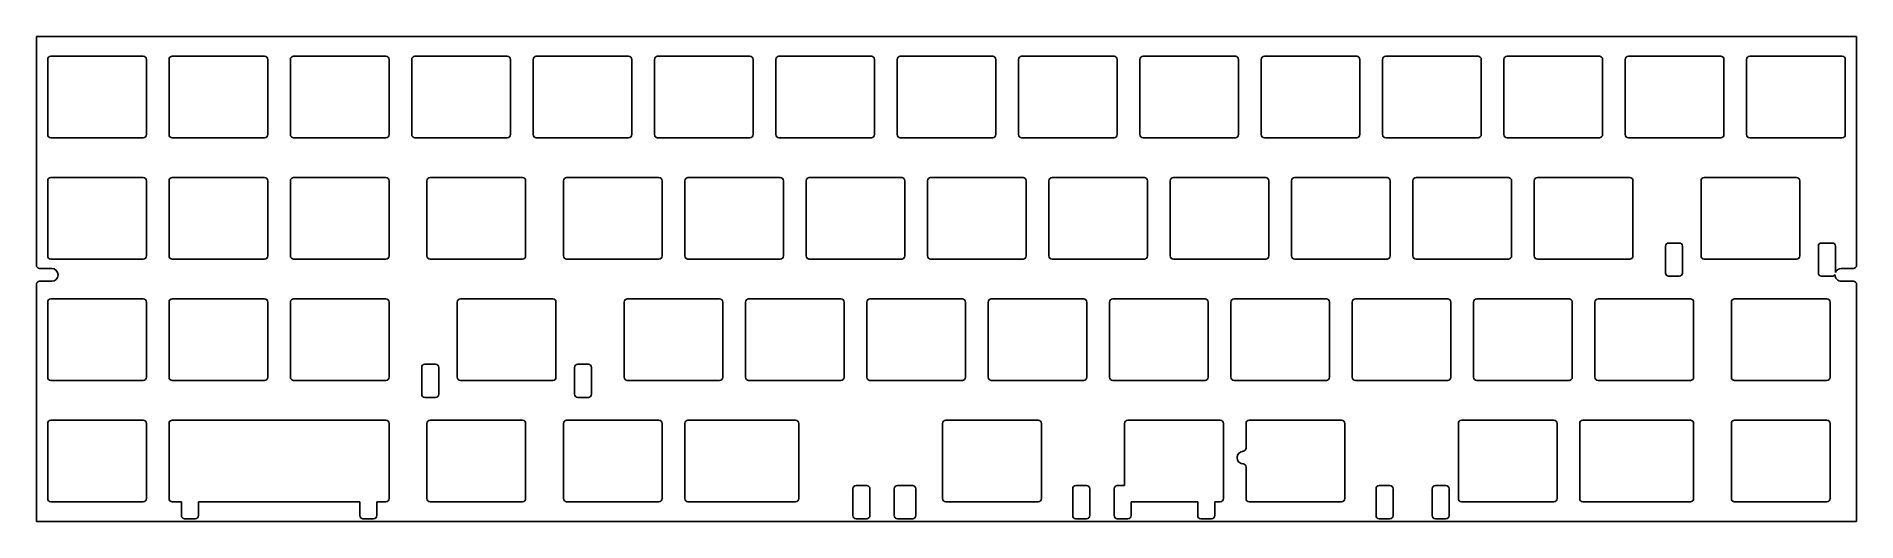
# Model space of a CAD drawing. Header units: millimetres. Extents: x -143 to 143, y -38 to 38.
import ezdxf

# ---------------------------------------------------------------- set-up
doc = ezdxf.new("R2010")
doc.units = ezdxf.units.MM
doc.layers.add('CUTOUTS', color=1, linetype='CONTINUOUS')
doc.layers.add('PERIMETER', color=5, linetype='CONTINUOUS')

msp = doc.modelspace()

# ---------------------------------------------------------------- linework, layer by layer
at = {"layer": 'CUTOUTS'}
for p, q in [((-141.1, 22.675), (-141.1, 34.475)), ((-140.6, 34.975), (-126.1, 34.975)), ((-125.6, 34.475), (-125.6, 22.675)), ((-122.05, 22.675), (-122.05, 34.475)), ((-121.55, 34.975), (-107.05, 34.975)), ((-106.55, 34.475), (-106.55, 22.675)), ((-103, 22.675), (-103, 34.475)), ((-102.5, 34.975), (-88, 34.975)), ((-87.5, 34.475), (-87.5, 22.675)), ((-83.95, 22.675), (-83.95, 34.475)), ((-83.45, 34.975), (-68.95, 34.975)), ((-68.45, 34.475), (-68.45, 22.675)), ((-64.9, 22.675), (-64.9, 34.475)), ((-64.4, 34.975), (-49.9, 34.975)), ((-49.4, 34.475), (-49.4, 22.675)), ((-45.85, 22.675), (-45.85, 34.475)), ((-45.35, 34.975), (-30.85, 34.975)), ((-30.35, 34.475), (-30.35, 22.675)), ((-26.8, 22.675), (-26.8, 34.475)), ((-26.3, 34.975), (-11.8, 34.975)), ((-11.3, 34.475), (-11.3, 22.675)), ((-7.75, 22.675), (-7.75, 34.475)), ((-7.25, 34.975), (7.25, 34.975)), ((7.75, 34.475), (7.75, 22.675)), ((11.3, 22.675), (11.3, 34.475)), ((11.8, 34.975), (26.3, 34.975)), ((26.8, 34.475), (26.8, 22.675)), ((30.35, 22.675), (30.35, 34.475)), ((30.85, 34.975), (45.35, 34.975)), ((45.85, 34.475), (45.85, 22.675)), ((49.4, 22.675), (49.4, 34.475)), ((49.9, 34.975), (64.4, 34.975)), ((64.9, 34.475), (64.9, 22.675)), ((68.45, 22.675), (68.45, 34.475)), ((68.95, 34.975), (83.45, 34.975)), ((83.95, 34.475), (83.95, 22.675)), ((87.5, 22.675), (87.5, 34.475)), ((88, 34.975), (102.5, 34.975)), ((103, 34.475), (103, 22.675)), ((106.55, 22.675), (106.55, 34.475)), ((107.05, 34.975), (121.55, 34.975)), ((122.05, 34.475), (122.05, 22.675)), ((125.6, 22.675), (125.6, 34.475)), ((126.1, 34.975), (140.6, 34.975)), ((141.1, 34.475), (141.1, 22.675)), ((-126.1, 22.175), (-140.6, 22.175)), ((-107.05, 22.175), (-121.55, 22.175)), ((-88, 22.175), (-102.5, 22.175)), ((-68.95, 22.175), (-83.45, 22.175)), ((-49.9, 22.175), (-64.4, 22.175)), ((-30.85, 22.175), (-45.35, 22.175)), ((-11.8, 22.175), (-26.3, 22.175)), ((7.25, 22.175), (-7.25, 22.175)), ((26.3, 22.175), (11.8, 22.175)), ((45.35, 22.175), (30.85, 22.175)), ((64.4, 22.175), (49.9, 22.175)), ((83.45, 22.175), (68.95, 22.175)), ((102.5, 22.175), (88, 22.175)), ((121.55, 22.175), (107.05, 22.175)), ((140.6, 22.175), (126.1, 22.175)), ((-141.1, 3.625), (-141.1, 15.425)), ((-140.6, 15.925), (-126.1, 15.925)), ((-125.6, 15.425), (-125.6, 3.625)), ((-122.05, 3.625), (-122.05, 15.425)), ((-121.55, 15.925), (-107.05, 15.925)), ((-106.55, 15.425), (-106.55, 3.625)), ((-103, 3.625), (-103, 15.425)), ((-102.5, 15.925), (-88, 15.925)), ((-87.5, 15.425), (-87.5, 3.625)), ((-81.56875, 3.625), (-81.56875, 15.425)), ((-81.06875, 15.925), (-66.56875, 15.925)), ((-66.06875, 15.425), (-66.06875, 3.625)), ((-60.1375, 3.625), (-60.1375, 15.425)), ((-59.6375, 15.925), (-45.1375, 15.925)), ((-44.6375, 15.425), (-44.6375, 3.625)), ((-41.0875, 3.625), (-41.0875, 15.425)), ((-40.5875, 15.925), (-26.0875, 15.925)), ((-25.5875, 15.425), (-25.5875, 3.625)), ((-22.0375, 3.625), (-22.0375, 15.425)), ((-21.5375, 15.925), (-7.0375, 15.925)), ((-6.5375, 15.425), (-6.5375, 3.625)), ((-2.9875, 3.625), (-2.9875, 15.425)), ((-2.4875, 15.925), (12.0125, 15.925)), ((12.5125, 15.425), (12.5125, 3.625)), ((16.0625, 3.625), (16.0625, 15.425)), ((16.5625, 15.925), (31.0625, 15.925)), ((31.5625, 15.425), (31.5625, 3.625)), ((35.1125, 3.625), (35.1125, 15.425)), ((35.6125, 15.925), (50.1125, 15.925)), ((50.6125, 15.425), (50.6125, 3.625)), ((54.1625, 3.625), (54.1625, 15.425)), ((54.6625, 15.925), (69.1625, 15.925)), ((69.6625, 15.425), (69.6625, 3.625)), ((73.2125, 3.625), (73.2125, 15.425)), ((73.7125, 15.925), (88.2125, 15.925)), ((88.7125, 15.425), (88.7125, 3.625)), ((92.2625, 3.625), (92.2625, 15.425)), ((92.7625, 15.925), (107.2625, 15.925)), ((107.7625, 15.425), (107.7625, 3.625)), ((118.45625, 3.625), (118.45625, 15.425)), ((118.95625, 15.925), (133.45625, 15.925)), ((133.95625, 15.425), (133.95625, 3.625)), ((-126.1, 3.125), (-140.6, 3.125)), ((-107.05, 3.125), (-121.55, 3.125)), ((-88, 3.125), (-102.5, 3.125)), ((-66.56875, 3.125), (-81.06875, 3.125)), ((-45.1375, 3.125), (-59.6375, 3.125)), ((-26.0875, 3.125), (-40.5875, 3.125)), ((-7.0375, 3.125), (-21.5375, 3.125)), ((12.0125, 3.125), (-2.4875, 3.125)), ((31.0625, 3.125), (16.5625, 3.125)), ((50.1125, 3.125), (35.6125, 3.125)), ((69.1625, 3.125), (54.6625, 3.125)), ((88.2125, 3.125), (73.7125, 3.125)), ((107.2625, 3.125), (92.7625, 3.125)), ((112.87125, 0.94), (112.87125, 5.15)), ((113.37125, 5.65), (115.04125, 5.65)), ((115.54125, 5.15), (115.54125, 0.94)), ((133.45625, 3.125), (118.95625, 3.125)), ((115.04125, 0.44), (113.37125, 0.44)), ((-141.1, -15.425), (-141.1, -3.625)), ((-140.6, -3.125), (-126.1, -3.125)), ((-125.6, -3.625), (-125.6, -15.425)), ((-122.05, -15.425), (-122.05, -3.625)), ((-121.55, -3.125), (-107.05, -3.125)), ((-106.55, -3.625), (-106.55, -15.425)), ((-103, -15.425), (-103, -3.625)), ((-102.5, -3.125), (-88, -3.125)), ((-87.5, -3.625), (-87.5, -15.425)), ((-76.80625, -15.425), (-76.80625, -3.625)), ((-76.30625, -3.125), (-61.80625, -3.125)), ((-61.30625, -3.625), (-61.30625, -15.425)), ((-50.6125, -15.425), (-50.6125, -3.625)), ((-50.1125, -3.125), (-35.6125, -3.125)), ((-35.1125, -3.625), (-35.1125, -15.425)), ((-31.5625, -15.425), (-31.5625, -3.625)), ((-31.0625, -3.125), (-16.5625, -3.125)), ((-16.0625, -3.625), (-16.0625, -15.425)), ((-12.5125, -15.425), (-12.5125, -3.625)), ((-12.0125, -3.125), (2.4875, -3.125)), ((2.9875, -3.625), (2.9875, -15.425)), ((6.5375, -15.425), (6.5375, -3.625)), ((7.0375, -3.125), (21.5375, -3.125)), ((22.0375, -3.625), (22.0375, -15.425)), ((25.5875, -15.425), (25.5875, -3.625)), ((26.0875, -3.125), (40.5875, -3.125)), ((41.0875, -3.625), (41.0875, -15.425)), ((44.6375, -15.425), (44.6375, -3.625)), ((45.1375, -3.125), (59.6375, -3.125)), ((60.1375, -3.625), (60.1375, -15.425)), ((63.6875, -15.425), (63.6875, -3.625)), ((64.1875, -3.125), (78.6875, -3.125)), ((79.1875, -3.625), (79.1875, -15.425)), ((82.7375, -15.425), (82.7375, -3.625)), ((83.2375, -3.125), (97.7375, -3.125)), ((98.2375, -3.625), (98.2375, -15.425)), ((101.7875, -15.425), (101.7875, -3.625)), ((102.2875, -3.125), (116.7875, -3.125)), ((117.2875, -3.625), (117.2875, -15.425)), ((123.21875, -15.425), (123.21875, -3.625)), ((123.71875, -3.125), (138.21875, -3.125)), ((138.71875, -3.625), (138.71875, -15.425)), ((-82.39125, -18.11), (-82.39125, -13.9)), ((-81.89125, -13.4), (-80.22125, -13.4)), ((-79.72125, -13.9), (-79.72125, -18.11)), ((-58.39125, -18.11), (-58.39125, -13.9)), ((-57.89125, -13.4), (-56.22125, -13.4)), ((-55.72125, -13.9), (-55.72125, -18.11)), ((-126.1, -15.925), (-140.6, -15.925)), ((-107.05, -15.925), (-121.55, -15.925)), ((-88, -15.925), (-102.5, -15.925)), ((-61.80625, -15.925), (-76.30625, -15.925)), ((-35.6125, -15.925), (-50.1125, -15.925)), ((-16.5625, -15.925), (-31.0625, -15.925)), ((2.4875, -15.925), (-12.0125, -15.925)), ((21.5375, -15.925), (7.0375, -15.925)), ((40.5875, -15.925), (26.0875, -15.925)), ((59.6375, -15.925), (45.1375, -15.925)), ((78.6875, -15.925), (64.1875, -15.925)), ((97.7375, -15.925), (83.2375, -15.925)), ((116.7875, -15.925), (102.2875, -15.925)), ((138.21875, -15.925), (123.71875, -15.925)), ((-80.22125, -18.61), (-81.89125, -18.61)), ((-56.22125, -18.61), (-57.89125, -18.61)), ((-141.1, -34.475), (-141.1, -22.675)), ((-140.6, -22.175), (-126.1, -22.175)), ((-125.6, -22.675), (-125.6, -34.475)), ((-122.05, -34.475), (-122.05, -22.675)), ((-121.55, -22.175), (-88, -22.175)), ((-87.5, -22.675), (-87.5, -34.475)), ((-81.56875, -34.475), (-81.56875, -22.675)), ((-81.06875, -22.175), (-66.56875, -22.175)), ((-66.06875, -22.675), (-66.06875, -34.475)), ((-60.1375, -34.475), (-60.1375, -22.675)), ((-59.6375, -22.175), (-45.1375, -22.175)), ((-44.6375, -22.675), (-44.6375, -34.475)), ((-41.0875, -34.475), (-41.0875, -22.675)), ((-40.5875, -22.175), (-23.70625, -22.175)), ((-23.20625, -22.675), (-23.20625, -34.475)), ((-0.60625, -34.475), (-0.60625, -22.675)), ((-0.10625, -22.175), (14.39375, -22.175)), ((14.89375, -22.675), (14.89375, -34.475)), ((27.96875, -32.45), (27.96875, -22.675)), ((28.46875, -22.175), (42.96875, -22.175)), ((43.46875, -22.675), (43.46875, -34.475)), ((47.01875, -26.55), (47.01875, -22.675)), ((47.51875, -22.175), (62.01875, -22.175)), ((62.51875, -22.675), (62.51875, -34.475)), ((80.35625, -34.475), (80.35625, -22.675)), ((80.85625, -22.175), (95.35625, -22.175)), ((95.85625, -22.675), (95.85625, -34.475)), ((99.40625, -34.475), (99.40625, -22.675)), ((99.90625, -22.175), (116.7875, -22.175)), ((117.2875, -22.675), (117.2875, -34.475)), ((123.21875, -34.475), (123.21875, -22.675)), ((123.71875, -22.175), (138.21875, -22.175)), ((138.71875, -22.675), (138.71875, -34.475)), ((46.625, -27.05), (46.51875, -27.05)), ((46.51875, -29.05), (46.625, -29.05)), ((47.01875, -34.475), (47.01875, -29.55)), ((-14.69125, -37.16), (-14.69125, -32.95)), ((-14.19125, -32.45), (-12.52125, -32.45)), ((-12.02125, -32.95), (-12.02125, -37.16)), ((-8.19125, -37.16), (-8.19125, -32.95)), ((-7.69125, -32.45), (-5.30625, -32.45)), ((-4.80625, -32.95), (-4.80625, -37.16)), ((19.80875, -37.16), (19.80875, -32.95)), ((20.30875, -32.45), (21.97875, -32.45)), ((22.47875, -32.95), (22.47875, -37.16)), ((26.30875, -37.16), (26.30875, -32.95)), ((26.80875, -32.45), (27.96875, -32.45)), ((67.43375, -37.16), (67.43375, -32.95)), ((67.93375, -32.45), (69.60375, -32.45)), ((70.10375, -32.95), (70.10375, -37.16)), ((76.24375, -37.16), (76.24375, -32.95)), ((76.74375, -32.45), (78.41375, -32.45)), ((78.91375, -32.95), (78.91375, -37.16)), ((-126.1, -34.975), (-140.6, -34.975)), ((-120.11, -34.975), (-121.55, -34.975)), ((-120.11, -37.16), (-120.11, -34.975)), ((-117.44, -34.975), (-117.44, -37.16)), ((-92.11, -34.975), (-117.44, -34.975)), ((-92.11, -37.16), (-92.11, -34.975)), ((-89.44, -34.975), (-89.44, -37.16)), ((-88, -34.975), (-89.44, -34.975)), ((-66.56875, -34.975), (-81.06875, -34.975)), ((-45.1375, -34.975), (-59.6375, -34.975)), ((-23.70625, -34.975), (-40.5875, -34.975)), ((14.39375, -34.975), (-0.10625, -34.975)), ((28.97875, -34.975), (28.97875, -37.16)), ((39.43375, -34.975), (28.97875, -34.975)), ((39.43375, -37.16), (39.43375, -34.975)), ((42.10375, -34.975), (42.10375, -37.16)), ((42.96875, -34.975), (42.10375, -34.975)), ((62.01875, -34.975), (47.51875, -34.975)), ((95.35625, -34.975), (80.85625, -34.975)), ((116.7875, -34.975), (99.90625, -34.975)), ((138.21875, -34.975), (123.71875, -34.975)), ((-117.94, -37.66), (-119.61, -37.66)), ((-89.94, -37.66), (-91.61, -37.66)), ((-12.52125, -37.66), (-14.19125, -37.66)), ((-5.30625, -37.66), (-7.69125, -37.66)), ((21.97875, -37.66), (20.30875, -37.66)), ((28.47875, -37.66), (26.80875, -37.66)), ((41.60375, -37.66), (39.93375, -37.66)), ((69.60375, -37.66), (67.93375, -37.66)), ((78.41375, -37.66), (76.74375, -37.66))]:
    msp.add_line(p, q, dxfattribs=at)
for centre, radius, start, end in [((-140.6, 34.475), 0.5, 90, 180), ((-126.1, 34.475), 0.5, 0, 90), ((-121.55, 34.475), 0.5, 90, 180), ((-107.05, 34.475), 0.5, 0, 90), ((-102.5, 34.475), 0.5, 90, 180), ((-88, 34.475), 0.5, 0, 90), ((-83.45, 34.475), 0.5, 90, 180), ((-68.95, 34.475), 0.5, 0, 90), ((-64.4, 34.475), 0.5, 90, 180), ((-49.9, 34.475), 0.5, 0, 90), ((-45.35, 34.475), 0.5, 90, 180), ((-30.85, 34.475), 0.5, 0, 90), ((-26.3, 34.475), 0.5, 90, 180), ((-11.8, 34.475), 0.5, 0, 90), ((-7.25, 34.475), 0.5, 90, 180), ((7.25, 34.475), 0.5, 0, 90), ((11.8, 34.475), 0.5, 90, 180), ((26.3, 34.475), 0.5, 0, 90), ((30.85, 34.475), 0.5, 90, 180), ((45.35, 34.475), 0.5, 0, 90), ((49.9, 34.475), 0.5, 90, 180), ((64.4, 34.475), 0.5, 0, 90), ((68.95, 34.475), 0.5, 90, 180), ((83.45, 34.475), 0.5, 0, 90), ((88, 34.475), 0.5, 90, 180), ((102.5, 34.475), 0.5, 0, 90), ((107.05, 34.475), 0.5, 90, 180), ((121.55, 34.475), 0.5, 0, 90), ((126.1, 34.475), 0.5, 90, 180), ((140.6, 34.475), 0.5, 0, 90), ((-140.6, 22.675), 0.5, 180, 270), ((-126.1, 22.675), 0.5, 270, 360), ((-121.55, 22.675), 0.5, 180, 270), ((-107.05, 22.675), 0.5, 270, 360), ((-102.5, 22.675), 0.5, 180, 270), ((-88, 22.675), 0.5, -90, 0), ((-83.45, 22.675), 0.5, 180, 270), ((-68.95, 22.675), 0.5, -90, 0), ((-64.4, 22.675), 0.5, 180, 270), ((-49.9, 22.675), 0.5, 270, 360), ((-45.35, 22.675), 0.5, 180, 270), ((-30.85, 22.675), 0.5, 270, 360), ((-26.3, 22.675), 0.5, 180, 270), ((-11.8, 22.675), 0.5, 270, 360), ((-7.25, 22.675), 0.5, 180, 270), ((7.25, 22.675), 0.5, 270, 360), ((11.8, 22.675), 0.5, 180, 270), ((26.3, 22.675), 0.5, -90, 0), ((30.85, 22.675), 0.5, 180, 270), ((45.35, 22.675), 0.5, -90, 0), ((49.9, 22.675), 0.5, 180, 270), ((64.4, 22.675), 0.5, -90, 0), ((68.95, 22.675), 0.5, 180, 270), ((83.45, 22.675), 0.5, -90, 0), ((88, 22.675), 0.5, 180, 270), ((102.5, 22.675), 0.5, -90, 0), ((107.05, 22.675), 0.5, 180, 270), ((121.55, 22.675), 0.5, -90, 0), ((126.1, 22.675), 0.5, 180, 270), ((140.6, 22.675), 0.5, -90, 0), ((-140.6, 15.425), 0.5, 90, 180), ((-126.1, 15.425), 0.5, 0, 90), ((-121.55, 15.425), 0.5, 90, 180), ((-107.05, 15.425), 0.5, 0, 90), ((-102.5, 15.425), 0.5, 90, 180), ((-88, 15.425), 0.5, 0, 90), ((-81.06875, 15.425), 0.5, 90, 180), ((-66.56875, 15.425), 0.5, 0, 90), ((-59.6375, 15.425), 0.5, 90, 180), ((-45.1375, 15.425), 0.5, 0, 90), ((-40.5875, 15.425), 0.5, 90, 180), ((-26.0875, 15.425), 0.5, 0, 90), ((-21.5375, 15.425), 0.5, 90, 180), ((-7.0375, 15.425), 0.5, 0, 90), ((-2.4875, 15.425), 0.5, 90, 180), ((12.0125, 15.425), 0.5, 0, 90), ((16.5625, 15.425), 0.5, 90, 180), ((31.0625, 15.425), 0.5, 0, 90), ((35.6125, 15.425), 0.5, 90, 180), ((50.1125, 15.425), 0.5, 0, 90), ((54.6625, 15.425), 0.5, 90, 180), ((69.1625, 15.425), 0.5, 0, 90), ((73.7125, 15.425), 0.5, 90, 180), ((88.2125, 15.425), 0.5, 0, 90), ((92.7625, 15.425), 0.5, 90, 180), ((107.2625, 15.425), 0.5, 0, 90), ((118.95625, 15.425), 0.5, 90, 180), ((133.45625, 15.425), 0.5, 0, 90), ((-140.6, 3.625), 0.5, 180, 270), ((-126.1, 3.625), 0.5, -90, 0), ((-121.55, 3.625), 0.5, 180, 270), ((-107.05, 3.625), 0.5, -90, 0), ((-102.5, 3.625), 0.5, 180, 270), ((-88, 3.625), 0.5, -90, 0), ((-81.06875, 3.625), 0.5, 180, 270), ((-66.56875, 3.625), 0.5, -90, 0), ((-59.6375, 3.625), 0.5, 180, 270), ((-45.1375, 3.625), 0.5, -90, 0), ((-40.5875, 3.625), 0.5, 180, 270), ((-26.0875, 3.625), 0.5, -90, 0), ((-21.5375, 3.625), 0.5, 180, 270), ((-7.0375, 3.625), 0.5, -90, 0), ((-2.4875, 3.625), 0.5, 180, 270), ((12.0125, 3.625), 0.5, -90, 0), ((16.5625, 3.625), 0.5, 180, 270), ((31.0625, 3.625), 0.5, -90, 0), ((35.6125, 3.625), 0.5, 180, 270), ((50.1125, 3.625), 0.5, -90, 0), ((54.6625, 3.625), 0.5, 180, 270), ((69.1625, 3.625), 0.5, -90, 0), ((73.7125, 3.625), 0.5, 180, 270), ((88.2125, 3.625), 0.5, -90, 0), ((92.7625, 3.625), 0.5, 180, 270), ((107.2625, 3.625), 0.5, -90, 0), ((113.37125, 5.15), 0.5, 90, 180), ((115.04125, 5.15), 0.5, 0, 90), ((118.95625, 3.625), 0.5, 180, 270), ((133.45625, 3.625), 0.5, -90, 0), ((113.37125, 0.94), 0.5, 180, 270), ((115.04125, 0.94), 0.5, -90, 0), ((-140.6, -3.625), 0.5, 90, 180), ((-126.1, -3.625), 0.5, 0, 90), ((-121.55, -3.625), 0.5, 90, 180), ((-107.05, -3.625), 0.5, 0, 90), ((-102.5, -3.625), 0.5, 90, 180), ((-88, -3.625), 0.5, 0, 90), ((-76.30625, -3.625), 0.5, 90, 180), ((-61.80625, -3.625), 0.5, 0, 90), ((-50.1125, -3.625), 0.5, 90, 180), ((-35.6125, -3.625), 0.5, 0, 90), ((-31.0625, -3.625), 0.5, 90, 180), ((-16.5625, -3.625), 0.5, 0, 90), ((-12.0125, -3.625), 0.5, 90, 180), ((2.4875, -3.625), 0.5, 0, 90), ((7.0375, -3.625), 0.5, 90, 180), ((21.5375, -3.625), 0.5, 0, 90), ((26.0875, -3.625), 0.5, 90, 180), ((40.5875, -3.625), 0.5, 0, 90), ((45.1375, -3.625), 0.5, 90, 180), ((59.6375, -3.625), 0.5, 0, 90), ((64.1875, -3.625), 0.5, 90, 180), ((78.6875, -3.625), 0.5, 0, 90), ((83.2375, -3.625), 0.5, 90, 180), ((97.7375, -3.625), 0.5, 0, 90), ((102.2875, -3.625), 0.5, 90, 180), ((116.7875, -3.625), 0.5, 0, 90), ((123.71875, -3.625), 0.5, 90, 180), ((138.21875, -3.625), 0.5, 0, 90), ((-81.89125, -13.9), 0.5, 90, 180), ((-80.22125, -13.9), 0.5, 0, 90), ((-57.89125, -13.9), 0.5, 90, 180), ((-56.22125, -13.9), 0.5, 0, 90), ((-140.6, -15.425), 0.5, 180, 270), ((-126.1, -15.425), 0.5, -90, 0), ((-121.55, -15.425), 0.5, 180, 270), ((-107.05, -15.425), 0.5, -90, 0), ((-102.5, -15.425), 0.5, 180, 270), ((-88, -15.425), 0.5, -90, 0), ((-76.30625, -15.425), 0.5, 180, 270), ((-61.80625, -15.425), 0.5, -90, 0), ((-50.1125, -15.425), 0.5, 180, 270), ((-35.6125, -15.425), 0.5, -90, 0), ((-31.0625, -15.425), 0.5, 180, 270), ((-16.5625, -15.425), 0.5, -90, 0), ((-12.0125, -15.425), 0.5, 180, 270), ((2.4875, -15.425), 0.5, -90, 0), ((7.0375, -15.425), 0.5, 180, 270), ((21.5375, -15.425), 0.5, -90, 0), ((26.0875, -15.425), 0.5, 180, 270), ((40.5875, -15.425), 0.5, -90, 0), ((45.1375, -15.425), 0.5, 180, 270), ((59.6375, -15.425), 0.5, -90, 0), ((64.1875, -15.425), 0.5, 180, 270), ((78.6875, -15.425), 0.5, -90, 0), ((83.2375, -15.425), 0.5, 180, 270), ((97.7375, -15.425), 0.5, -90, 0), ((102.2875, -15.425), 0.5, 180, 270), ((116.7875, -15.425), 0.5, -90, 0), ((123.71875, -15.425), 0.5, 180, 270), ((138.21875, -15.425), 0.5, -90, 0), ((-81.89125, -18.11), 0.5, 180, 270), ((-80.22125, -18.11), 0.5, -90, 0), ((-57.89125, -18.11), 0.5, 180, 270), ((-56.22125, -18.11), 0.5, -90, 0), ((-140.6, -22.675), 0.5, 90, 180), ((-126.1, -22.675), 0.5, 0, 90), ((-121.55, -22.675), 0.5, 90, 180), ((-88, -22.675), 0.5, 0, 90), ((-81.06875, -22.675), 0.5, 90, 180), ((-66.56875, -22.675), 0.5, 0, 90), ((-59.6375, -22.675), 0.5, 90, 180), ((-45.1375, -22.675), 0.5, 0, 90), ((-40.5875, -22.675), 0.5, 90, 180), ((-23.70625, -22.675), 0.5, 0, 90), ((-0.10625, -22.675), 0.5, 90, 180), ((14.39375, -22.675), 0.5, 0, 90), ((28.46875, -22.675), 0.5, 90, 180), ((42.96875, -22.675), 0.5, 0, 90), ((47.51875, -22.675), 0.5, 90, 180), ((62.01875, -22.675), 0.5, 0, 90), ((80.85625, -22.675), 0.5, 90, 180), ((95.35625, -22.675), 0.5, 0, 90), ((99.90625, -22.675), 0.5, 90, 180), ((116.7875, -22.675), 0.5, 0, 90), ((123.71875, -22.675), 0.5, 90, 180), ((138.21875, -22.675), 0.5, 0, 90), ((46.625, -28.05), 1, 90, 270), ((46.51875, -26.55), 0.5, -90, 0), ((46.51875, -29.55), 0.5, 0, 90), ((-14.19125, -32.95), 0.5, 90, 180), ((-12.52125, -32.95), 0.5, 0, 90), ((-7.69125, -32.95), 0.5, 90, 180), ((-5.30625, -32.95), 0.5, 0, 90), ((20.30875, -32.95), 0.5, 90, 180), ((21.97875, -32.95), 0.5, 0, 90), ((26.80875, -32.95), 0.5, 90, 180), ((67.93375, -32.95), 0.5, 90, 180), ((69.60375, -32.95), 0.5, 0, 90), ((76.74375, -32.95), 0.5, 90, 180), ((78.41375, -32.95), 0.5, 0, 90), ((-140.6, -34.475), 0.5, 180, 270), ((-126.1, -34.475), 0.5, 270, 360), ((-121.55, -34.475), 0.5, 180, 270), ((-88, -34.475), 0.5, 270, 360), ((-81.06875, -34.475), 0.5, 180, 270), ((-66.56875, -34.475), 0.5, 270, 360), ((-59.6375, -34.475), 0.5, 180, 270), ((-45.1375, -34.475), 0.5, 270, 360), ((-40.5875, -34.475), 0.5, 180, 270), ((-23.70625, -34.475), 0.5, 270, 360), ((-0.10625, -34.475), 0.5, 180, 270), ((14.39375, -34.475), 0.5, 270, 360), ((42.96875, -34.475), 0.5, 270, 360), ((47.51875, -34.475), 0.5, 180, 270), ((62.01875, -34.475), 0.5, 270, 360), ((80.85625, -34.475), 0.5, 180, 270), ((95.35625, -34.475), 0.5, 270, 360), ((99.90625, -34.475), 0.5, 180, 270), ((116.7875, -34.475), 0.5, 270, 360), ((123.71875, -34.475), 0.5, 180, 270), ((138.21875, -34.475), 0.5, 270, 360), ((-119.61, -37.16), 0.5, 180, 270), ((-117.94, -37.16), 0.5, 270, 360), ((-91.61, -37.16), 0.5, 180, 270), ((-89.94, -37.16), 0.5, 270, 360), ((-14.19125, -37.16), 0.5, 180, 270), ((-12.52125, -37.16), 0.5, 270, 360), ((-7.69125, -37.16), 0.5, 180, 270), ((-5.30625, -37.16), 0.5, 270, 360), ((20.30875, -37.16), 0.5, 180, 270), ((21.97875, -37.16), 0.5, -90, 0), ((26.80875, -37.16), 0.5, 180, 270), ((28.47875, -37.16), 0.5, 270, 360), ((39.93375, -37.16), 0.5, 180, 270), ((41.60375, -37.16), 0.5, -90, 0), ((67.93375, -37.16), 0.5, 180, 270), ((69.60375, -37.16), 0.5, -90, 0), ((76.74375, -37.16), 0.5, 180, 270), ((78.41375, -37.16), 0.5, -90, 0)]:
    msp.add_arc(centre, radius, start, end, dxfattribs=at)
at = {"layer": 'PERIMETER'}
for p, q in [((142.875, 38.1), (-142.875, 38.1)), ((-142.875, 38.1), (-142.875, 2.15)), ((142.875, 2.15), (142.875, 38.1)), ((136.87125, 0.94), (136.87125, 5.15)), ((137.37125, 5.65), (139.04125, 5.65)), ((139.54125, 5.15), (139.54125, 1.00793)), ((-142.375, 1.65), (-140.475, 1.65)), ((139.04125, 0.44), (137.37125, 0.44)), ((140.475, 1.65), (142.375, 1.65)), ((-142.875, -0.85), (-142.875, -38.1)), ((-140.475, -0.35), (-142.375, -0.35)), ((142.375, -0.35), (140.475, -0.35)), ((142.875, -38.1), (142.875, -0.85)), ((-142.875, -38.1), (142.875, -38.1))]:
    msp.add_line(p, q, dxfattribs=at)
for centre, radius, start, end in [((137.37125, 5.15), 0.5, 90, 180), ((139.04125, 5.15), 0.5, 0, 90), ((-142.375, 2.15), 0.5, 180, 270), ((-140.475, 0.65), 1, -90, 90), ((137.37125, 0.94), 0.5, 180, 270), ((139.04125, 0.94), 0.5, 270, 330.3818019), ((140.475, 0.65), 1, 177.5417759, 270), ((140.475, 0.65), 1, 90, 159.0269427), ((142.375, 2.15), 0.5, -90, 0), ((-142.375, -0.85), 0.5, 90, 180), ((142.375, -0.85), 0.5, 0, 90)]:
    msp.add_arc(centre, radius, start, end, dxfattribs=at)

doc.saveas('drawing.dxf')
